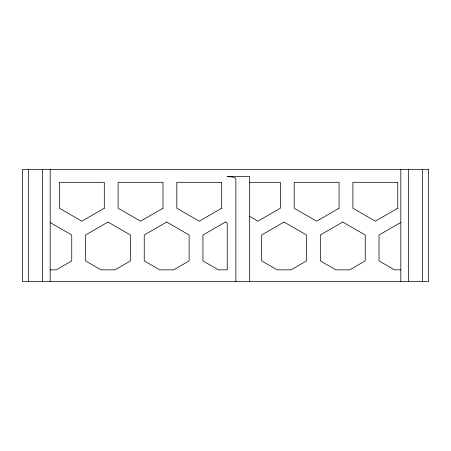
<?xml version="1.0" encoding="UTF-8"?>
<svg xmlns="http://www.w3.org/2000/svg" width="451" height="451" viewBox="0 0 451 451"><rect width="100%" height="100%" fill="white"/><g stroke="black" fill="none" stroke-linecap="round" stroke-linejoin="round"><path stroke-width="0.68" d="M400.815 222.416L379.02 234.999L379.02 260.909L394.507 269.85L400.815 269.85M249.679 182.317L280.37 182.317L280.37 208.227L257.933 221.182L249.679 216.418M50.185 269.85L56.257 269.85L71.743 260.909L71.743 234.999L50.185 222.557M422.407 169.367L422.407 281.633M408.589 169.367L408.589 281.633M400.815 169.367L400.815 281.633M249.679 281.633L249.679 176.516L227.225 176.516L232.615 177.017L235.01 177.824L235.862 178.827L235.862 281.633M50.185 169.367L50.185 281.633M42.411 169.367L42.411 281.633M28.593 169.367L28.593 281.633M104.294 208.227L81.856 221.182L59.419 208.227L59.419 182.317L104.294 182.317L104.294 208.227M107.998 222.044L85.56 234.999L85.56 260.909L101.041 269.85L114.949 269.85L130.435 260.909L130.435 234.999L107.998 222.044M162.986 208.227L140.549 221.182L118.111 208.227L118.111 182.317L162.986 182.317L162.986 208.227M166.69 222.044L144.252 234.999L144.252 260.909L159.739 269.85L173.641 269.85L189.127 260.909L189.127 234.999L166.69 222.044M221.678 208.227L199.241 221.182L176.803 208.227L176.803 182.317L221.678 182.317L221.678 208.227M225.382 222.044L202.944 234.999L202.944 260.909L218.431 269.85L227.225 269.85L227.225 223.11L225.382 222.044M284.074 222.044L261.636 234.999L261.636 260.909L277.123 269.85L291.025 269.85L306.511 260.909L306.511 234.999L284.074 222.044M339.067 208.227L316.625 221.182L294.187 208.227L294.187 182.317L339.067 182.317L339.067 208.227M342.766 222.044L320.328 234.999L320.328 260.909L335.815 269.85L349.722 269.85L365.203 260.909L365.203 234.999L342.766 222.044M397.759 208.227L375.322 221.182L352.885 208.227L352.885 182.317L397.759 182.317L397.759 208.227M428.45 169.367L22.55 169.367L22.55 281.633L428.45 281.633L428.45 169.367"/></g></svg>
